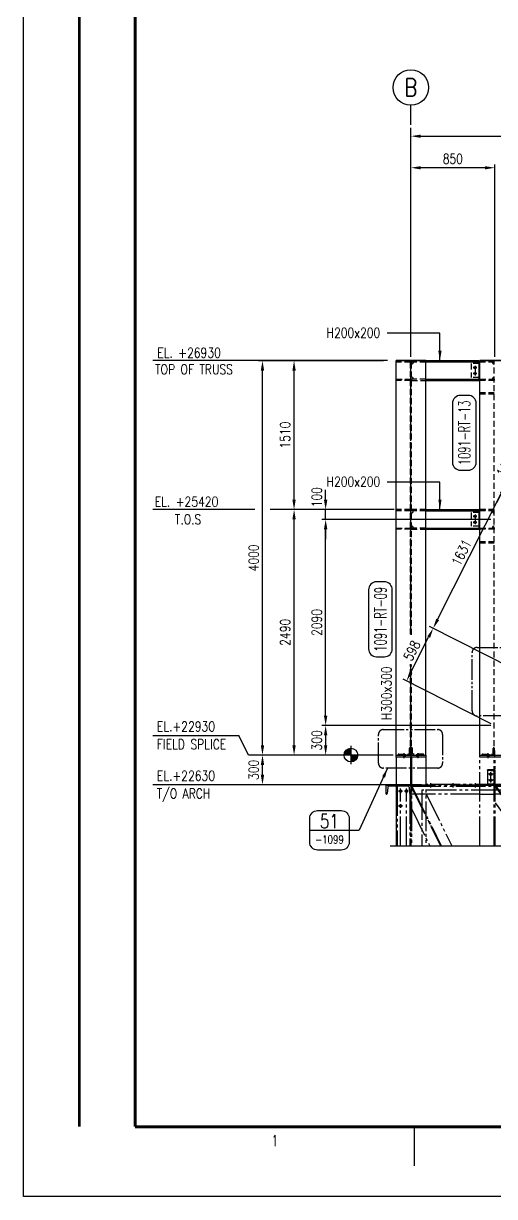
# Model space of a CAD drawing. Header units: millimetres. Extents: x 0 to 232280, y -26939 to 23794.
# Drawn here: x 126390 to 131163, y 0 to 11897 of the extents above; entities that cross this region are included whole.
import ezdxf
from ezdxf.enums import TextEntityAlignment as Align

# ---------------------------------------------------------------- set-up
doc = ezdxf.new("R2010")
doc.units = ezdxf.units.MM
doc.header["$LTSCALE"] = 30
for name, pattern in [('JNK-CENTER', [34, 30, -1.5, 1, -1.5]), ('JNK-HIDDEN', [3, 2, -1]), ('JNK-PHANTOM', [15, 10, -1, 1, -1, 1, -1]), ('PH2', [15, 10, -1, 1, -1, 1, -1])]:
    doc.linetypes.add(name, pattern=pattern)
for name, color, linetype in [('CEN-R', 1, 'JNK-CENTER'), ('CON-C', 4, 'Continuous'), ('CON-G', 3, 'Continuous'), ('CON-W', 7, 'Continuous'), ('CON-Y', 2, 'Continuous'), ('det', 2, 'PH2'), ('Dim-W', 7, 'Continuous'), ('HID-Y', 2, 'JNK-HIDDEN'), ('PHA-M', 6, 'JNK-PHANTOM'), ('STL-OBJT', 7, 'Continuous'), ('TXT-Y', 2, 'Continuous')]:
    doc.layers.add(name, color=color, linetype=linetype)
doc.styles.add('ROMANS', font='ROMANS.shx', dxfattribs={"width": 0.8})
doc.styles.add('SIMPLEX', font='simplex.shx', dxfattribs={"width": 0.8})
doc.dimstyles.new('DIM35', dxfattribs={"dimscale": 35, "dimtxt": 2.5, "dimasz": 2.5, "dimexe": 0.8, "dimexo": 1, "dimgap": 1, "dimtad": 1, "dimdec": 1, "dimdsep": 46, "dimtxsty": 'SIMPLEX', "dimcen": 0, "dimclrd": 7, "dimclre": 7, "dimclrt": 2, "dimadec": 1, "dimazin": 2, "dimtfac": 1, "dimtdec": 1, "dimtix": 1, "dimtmove": 2, "dimatfit": 2, "dimfxl": 1, "dimtfill": 1, "dimarcsym": 1})
doc.dimstyles.new('DIM40', dxfattribs={"dimscale": 40, "dimtxt": 2.5, "dimasz": 2.5, "dimexe": 1, "dimexo": 1, "dimgap": 1, "dimtad": 1, "dimdec": 0, "dimdsep": 46, "dimtxsty": 'SIMPLEX', "dimcen": 0, "dimclrd": 7, "dimclre": 7, "dimclrt": 2, "dimadec": 1, "dimazin": 2, "dimtfac": 1, "dimtdec": 0, "dimtix": 1, "dimtmove": 2, "dimatfit": 2, "dimfxl": 1, "dimtolj": 1, "dimtzin": 0, "dimarcsym": 1})

# ---------------------------------------------------------------- blocks, each defined once
blk = doc.blocks.new('TITLE')
at = {"color": 7}
for p, q in [((0, 0), (0, 594.85)), ((99.02, 17.68), (99.02, 7.78)), ((841, 0), (0, 0))]:
    blk.add_line(p, q, dxfattribs=at)
at = {"color": 7, "const_width": 0.707}
for points in [[(14.15, 577.17), (14.15, 17.68)], [(28.29, 17.68), (28.29, 577.52)], [(28.29, 17.68), (823.67, 17.68)]]:
    blk.add_lwpolyline(points, dxfattribs=at)
at = {"color": 7, "style": 'ROMANS', "width": 0.7}
blk.add_text('1', height=2.83, dxfattribs=at).set_placement((63.66, 14.15), align=Align.MIDDLE)
blk = doc.blocks.new('*D1812')
at = {"layer": 'DEFPOINTS', "color": 0, "transparency": 16777216}
for p in [(130316, 10434), (130316, 8477), (131166, 8477)]:
    blk.add_point(p, dxfattribs=at)
at = {"layer": 'Dim-W', "color": 7, "linetype": 'ByBlock', "lineweight": -2, "transparency": 16777216}
for p, q in [((130316, 8517), (130316, 10466)), ((131066, 10434), (130416, 10434)), ((131166, 8517), (131166, 10466))]:
    blk.add_line(p, q, dxfattribs=at)
at = {"layer": 'Dim-W', "color": 7, "transparency": 16777216}
for points in [[(130416, 10450), (130416, 10417), (130316, 10434)], [(131066, 10450), (131066, 10417), (131166, 10434)]]:
    blk.add_solid(points, dxfattribs=at)
at = {"layer": 'Dim-W', "color": 2, "transparency": 16777216, "insert": (130741, 10524), "char_height": 100, "attachment_point": 5, "style": 'SIMPLEX', "bg_fill": 3, "box_fill_scale": 1.1, "bg_fill_color": 256, "bg_fill_true_color": 13158600, "bg_fill_transparency": 0}
blk.add_mtext('850', dxfattribs=at)
blk = doc.blocks.new('*D1817')
at = {"layer": 'DEFPOINTS', "color": 0, "ltscale": 0.5, "transparency": 16777216}
for p in [(138518, 10754), (130316, 10466), (138518, 10466)]:
    blk.add_point(p, dxfattribs=at)
at = {"layer": 'Dim-W', "color": 7, "linetype": 'ByBlock', "lineweight": -2, "ltscale": 0.5, "transparency": 16777216}
for p, q in [((130316, 10506), (130316, 10786)), ((130416, 10754), (138418, 10754)), ((138518, 10506), (138518, 10786))]:
    blk.add_line(p, q, dxfattribs=at)
at = {"layer": 'Dim-W', "color": 7, "ltscale": 0.5, "transparency": 16777216}
for points in [[(130416, 10770), (130416, 10737), (130316, 10754)], [(138418, 10770), (138418, 10737), (138518, 10754)]]:
    blk.add_solid(points, dxfattribs=at)
at = {"layer": 'Dim-W', "color": 2, "ltscale": 0.5, "transparency": 16777216, "insert": (134417, 10844), "char_height": 100, "attachment_point": 5, "style": 'SIMPLEX', "bg_fill": 3, "box_fill_scale": 1.1, "bg_fill_color": 256, "bg_fill_true_color": 13158600, "bg_fill_transparency": 0}
blk.add_mtext('8202', dxfattribs=at)
blk = doc.blocks.new('col-line')
at = {"layer": 'CON-Y'}
blk.add_line((0, 3), (0, 8), dxfattribs=at)
blk.add_circle((0, 12.5), 4.5, dxfattribs=at)
at = {"layer": 'CON-C', "style": 'SIMPLEX', "width": 0.8}
blk.add_attdef('1', text='', height=4.5, dxfattribs=at).set_placement((0, 12.5), align=Align.MIDDLE_CENTER)
blk = doc.blocks.new('*D1820')
at = {"layer": 'DEFPOINTS', "color": 0, "transparency": 16777216}
for p in [(128812, 4477), (130175, 4477), (130464, 4177)]:
    blk.add_point(p, dxfattribs=at)
at = {"layer": 'STL-OBJT', "color": 7, "linetype": 'ByBlock', "lineweight": -2, "transparency": 16777216}
for p, q in [((130135, 4477), (128772, 4477)), ((128812, 4277), (128812, 4377)), ((130424, 4177), (128772, 4177))]:
    blk.add_line(p, q, dxfattribs=at)
at = {"layer": 'STL-OBJT', "color": 7, "transparency": 16777216}
for points in [[(128795, 4377), (128829, 4377), (128812, 4477)], [(128795, 4277), (128829, 4277), (128812, 4177)]]:
    blk.add_solid(points, dxfattribs=at)
at = {"layer": 'STL-OBJT', "color": 2, "transparency": 16777216, "insert": (128722, 4327), "char_height": 100, "attachment_point": 5, "rotation": 90, "style": 'SIMPLEX'}
blk.add_mtext('\\A1;300', dxfattribs=at)
blk = doc.blocks.new('*D1821')
at = {"layer": 'DEFPOINTS', "color": 0, "ltscale": 0.5, "transparency": 16777216}
for p in [(128812, 8477), (130080, 8477), (130135, 4477)]:
    blk.add_point(p, dxfattribs=at)
at = {"layer": 'Dim-W', "color": 7, "linetype": 'ByBlock', "lineweight": -2, "ltscale": 0.5, "transparency": 16777216}
for p, q in [((130040, 8477), (128772, 8477)), ((128812, 4577), (128812, 8377)), ((130095, 4477), (128772, 4477))]:
    blk.add_line(p, q, dxfattribs=at)
at = {"layer": 'Dim-W', "color": 7, "ltscale": 0.5, "transparency": 16777216}
for points in [[(128795, 8377), (128829, 8377), (128812, 8477)], [(128795, 4577), (128829, 4577), (128812, 4477)]]:
    blk.add_solid(points, dxfattribs=at)
at = {"layer": 'Dim-W', "color": 2, "ltscale": 0.5, "transparency": 16777216, "insert": (128722, 6477), "char_height": 100, "attachment_point": 5, "rotation": 90, "style": 'SIMPLEX'}
blk.add_mtext('\\A1;4000', dxfattribs=at)
blk = doc.blocks.new('*D1822')
at = {"layer": 'DEFPOINTS', "color": 0, "ltscale": 0.5, "transparency": 16777216}
for p in [(129132, 6967), (130148, 6967), (130095, 4477)]:
    blk.add_point(p, dxfattribs=at)
at = {"layer": 'Dim-W', "color": 7, "linetype": 'ByBlock', "lineweight": -2, "ltscale": 0.5, "transparency": 16777216}
for p, q in [((130108, 6967), (129092, 6967)), ((129132, 4577), (129132, 6867)), ((130055, 4477), (129092, 4477))]:
    blk.add_line(p, q, dxfattribs=at)
at = {"layer": 'Dim-W', "color": 7, "ltscale": 0.5, "transparency": 16777216}
for points in [[(129115, 6867), (129149, 6867), (129132, 6967)], [(129115, 4577), (129149, 4577), (129132, 4477)]]:
    blk.add_solid(points, dxfattribs=at)
at = {"layer": 'Dim-W', "color": 2, "ltscale": 0.5, "transparency": 16777216, "insert": (129042, 5722), "char_height": 100, "attachment_point": 5, "rotation": 90, "style": 'SIMPLEX'}
blk.add_mtext('\\A1;2490', dxfattribs=at)
blk = doc.blocks.new('*D1823')
at = {"layer": 'DEFPOINTS', "color": 0, "ltscale": 0.5, "transparency": 16777216}
for p in [(129132, 8477), (130080, 8477), (130148, 6967)]:
    blk.add_point(p, dxfattribs=at)
at = {"layer": 'Dim-W', "color": 7, "linetype": 'ByBlock', "lineweight": -2, "ltscale": 0.5, "transparency": 16777216}
for p, q in [((130040, 8477), (129092, 8477)), ((129132, 7067), (129132, 8377)), ((130108, 6967), (129092, 6967))]:
    blk.add_line(p, q, dxfattribs=at)
at = {"layer": 'Dim-W', "color": 7, "ltscale": 0.5, "transparency": 16777216}
for points in [[(129115, 8377), (129149, 8377), (129132, 8477)], [(129115, 7067), (129149, 7067), (129132, 6967)]]:
    blk.add_solid(points, dxfattribs=at)
at = {"layer": 'Dim-W', "color": 2, "ltscale": 0.5, "transparency": 16777216, "insert": (129042, 7722), "char_height": 100, "attachment_point": 5, "rotation": 90, "style": 'SIMPLEX'}
blk.add_mtext('\\A1;1510', dxfattribs=at)
blk = doc.blocks.new('*D1824')
at = {"layer": 'DEFPOINTS', "color": 0, "ltscale": 0.5, "transparency": 16777216}
for p in [(129452, 6967), (130148, 6967), (131166, 6867)]:
    blk.add_point(p, dxfattribs=at)
at = {"layer": 'Dim-W', "color": 7, "linetype": 'ByBlock', "lineweight": -2, "ltscale": 0.5, "transparency": 16777216}
for p, q in [((129452, 7067), (129452, 7167)), ((130108, 6967), (129412, 6967)), ((129452, 6867), (129452, 6967)), ((131126, 6867), (129412, 6867)), ((129452, 6767), (129452, 6667))]:
    blk.add_line(p, q, dxfattribs=at)
at = {"layer": 'Dim-W', "color": 7, "ltscale": 0.5, "transparency": 16777216}
for points in [[(129435, 7067), (129469, 7067), (129452, 6967)], [(129435, 6767), (129469, 6767), (129452, 6867)]]:
    blk.add_solid(points, dxfattribs=at)
at = {"layer": 'Dim-W', "color": 2, "ltscale": 0.5, "transparency": 16777216, "insert": (129362, 7093), "char_height": 100, "attachment_point": 5, "rotation": 90, "style": 'SIMPLEX'}
blk.add_mtext('\\A1;100', dxfattribs=at)
blk = doc.blocks.new('FS-MARK')
h = blk.add_hatch(color=256)
edge = h.paths.add_edge_path()
edge.add_arc((0, 0), 1.75, 90, 180)
edge.add_line((-1.75, 0), (0, 0))
edge.add_line((0, 0), (0, 1.75))
h = blk.add_hatch(color=256)
edge = h.paths.add_edge_path()
edge.add_line((0, 0), (0, -1.75))
edge.add_arc((0, 0), 1.75, 270, 360)
edge.add_line((1.75, 0), (0, 0))
for p, q in [((2.33, 0), (-2.33, 0)), ((0, 2.33), (0, -2.33))]:
    blk.add_line(p, q)
blk.add_circle((0, 0), 1.75)
at = {"layer": 'CON-Y', "style": 'SIMPLEX', "width": 0.8}
blk.add_attdef('F.S.', (3.19, 1), '', height=2.5, dxfattribs=at)
blk = doc.blocks.new('A$C056E11C4')
at = {"layer": 'Dim-W', "ltscale": 0.5}
blk.add_lwpolyline([(-210, -922), (1568, -922), (1594, -886), (1575, -956), (1605, -922), (5493, -922), (5518, -886), (5500, -956), (5530, -922), (8392, -922)], dxfattribs=at)
at = {"layer": 'PHA-M'}
for p, q in [((-150, -20), (-150, 0)), ((-150, 0), (150, 0)), ((0, 50), (0, -922)), ((150, 0), (150, -20)), ((700, -20), (700, 0)), ((700, 0), (1000, 0)), ((850, -922), (850, 47)), ((1000, 0), (1000, -20)), ((2951, -20), (2951, 0)), ((2951, 0), (3251, 0)), ((3101, -922), (3101, 47)), ((3251, 0), (3251, -20)), ((5251, 0), (4951, 0)), ((4951, 0), (4951, -20)), ((5101, -922), (5101, 47)), ((5251, -20), (5251, 0)), ((7502, 0), (7202, 0)), ((7202, 0), (7202, -20)), ((7352, -922), (7352, 47)), ((7502, -20), (7502, 0)), ((8352, 0), (8052, 0)), ((8052, 0), (8052, -20)), ((8202, 50), (8202, -922)), ((8352, -20), (8352, 0)), ((-150, -20), (-150, -922)), ((150, -20), (-150, -20)), ((-5, -20), (-5, -922)), ((5, -20), (5, -922)), ((150, -20), (150, -922)), ((1000, -20), (700, -20)), ((700, -922), (700, -20)), ((845, -922), (845, -20)), ((855, -922), (855, -20)), ((1000, -20), (1000, -922)), ((1740, -266), (1740, -96)), ((1740, -96), (1780, -96)), ((1760, -76), (1760, -266)), ((1760, -326), (1760, -78)), ((1780, -266), (1780, -96)), ((3251, -20), (2951, -20)), ((2951, -922), (2951, -20)), ((3096, -922), (3096, -20)), ((3106, -922), (3106, -20)), ((3251, -20), (3251, -922)), ((4951, -20), (5251, -20)), ((4951, -20), (4951, -922)), ((5096, -922), (5096, -20)), ((5106, -922), (5106, -20)), ((5251, -922), (5251, -20)), ((6422, -266), (6422, -96)), ((6462, -96), (6422, -96)), ((6442, -76), (6442, -266)), ((6442, -326), (6442, -78)), ((6462, -266), (6462, -96)), ((7202, -20), (7502, -20)), ((7202, -20), (7202, -922)), ((7347, -922), (7347, -20)), ((7357, -922), (7357, -20)), ((7502, -922), (7502, -20)), ((8052, -20), (8052, -922)), ((8052, -20), (8352, -20)), ((8197, -20), (8197, -922)), ((8207, -20), (8207, -922)), ((8352, -20), (8352, -922)), ((834, -195), (787, -195)), ((810, -279), (810, -172)), ((1712, -166), (1807, -166)), ((1740, -142), (1780, -142)), ((1740, -190), (1780, -190)), ((2101, -235), (2101, -922)), ((3085, -195), (3038, -195)), ((3061, -279), (3061, -172)), ((4101, -235), (4101, -922)), ((5118, -195), (5165, -195)), ((5141, -279), (5141, -172)), ((6101, -235), (6101, -922)), ((6490, -166), (6395, -166)), ((6462, -142), (6422, -142)), ((6462, -190), (6422, -190)), ((7369, -195), (7416, -195)), ((7392, -279), (7392, -172)), ((-250, -306), (0, -306)), ((-250, -396), (-250, -306)), ((-235, -328), (-240, -390)), ((-29, -315), (-221, -315)), ((-150, -315), (-150, -922)), ((-140, -315), (-140, -922)), ((-105, -922), (-105, -339)), ((-105, -347), (-105, -385)), ((-45, -922), (-45, -339)), ((-45, -347), (-45, -385)), ((-10, -390), (-15, -328)), ((0, -306), (304, -922)), ((0, -306), (0, -396)), ((150, -306), (5, -306)), ((5, -315), (845, -315)), ((5, -325), (12, -322)), ((5, -325), (299, -922)), ((12, -322), (308, -922)), ((110, -356), (110, -922)), ((4061, -356), (110, -356)), ((4101, -300), (150, -300)), ((700, -306), (150, -306)), ((188, -300), (188, -315)), ((200, -285), (200, -330)), ((211, -300), (211, -315)), ((413, -300), (413, -315)), ((425, -285), (425, -330)), ((436, -300), (436, -315)), ((638, -300), (638, -315)), ((650, -285), (650, -330)), ((661, -300), (661, -315)), ((700, -306), (845, -306)), ((834, -255), (787, -255)), ((850, -306), (1297, -922)), ((1000, -306), (855, -306)), ((855, -315), (3096, -315)), ((855, -320), (861, -315)), ((855, -320), (1292, -922)), ((861, -315), (1302, -922)), ((1000, -306), (2951, -306)), ((1038, -300), (1038, -315)), ((1050, -285), (1050, -330)), ((1061, -300), (1061, -315)), ((1318, -300), (1318, -315)), ((1330, -285), (1330, -330)), ((1341, -300), (1341, -315)), ((1570, -266), (1950, -266)), ((1570, -266), (1570, -306)), ((1570, -306), (1950, -306)), ((1598, -266), (1598, -306)), ((1598, -300), (1598, -315)), ((1610, -256), (1610, -325)), ((1610, -285), (1610, -330)), ((1621, -266), (1621, -306)), ((1621, -300), (1621, -315)), ((1750, -315), (1750, -396)), ((1760, -306), (1760, -630)), ((1770, -315), (1770, -396)), ((1898, -266), (1898, -306)), ((1898, -300), (1898, -315)), ((1910, -256), (1910, -325)), ((1910, -285), (1910, -330)), ((1921, -266), (1921, -306)), ((1921, -300), (1921, -315)), ((1950, -266), (1950, -306)), ((2001, -315), (2001, -396)), ((2097, -315), (2097, -922)), ((2101, -306), (2459, -922)), ((2105, -315), (2105, -922)), ((2105, -321), (2112, -317)), ((2105, -321), (2454, -922)), ((2112, -317), (2463, -922)), ((2178, -300), (2178, -315)), ((2190, -285), (2190, -330)), ((2201, -300), (2201, -315)), ((2201, -315), (2201, -396)), ((2418, -300), (2418, -315)), ((2430, -285), (2430, -330)), ((2441, -300), (2441, -315)), ((2658, -300), (2658, -315)), ((2670, -285), (2670, -330)), ((2681, -300), (2681, -315)), ((2889, -300), (2889, -315)), ((2901, -285), (2901, -330)), ((2912, -300), (2912, -315)), ((2951, -306), (3096, -306)), ((3085, -255), (3038, -255)), ((3096, -306), (3101, -306)), ((3101, -306), (3459, -922)), ((3251, -306), (3106, -306)), ((3951, -315), (3106, -315)), ((3106, -323), (3113, -319)), ((3106, -323), (3454, -922)), ((3113, -319), (3463, -922)), ((3951, -306), (3251, -306)), ((3289, -300), (3289, -315)), ((3301, -285), (3301, -330)), ((3312, -300), (3312, -315)), ((3589, -300), (3589, -315)), ((3601, -285), (3601, -330)), ((3612, -300), (3612, -315)), ((3889, -300), (3889, -315)), ((3901, -285), (3901, -330)), ((3912, -300), (3912, -315)), ((3951, -320), (3951, -300)), ((3951, -300), (4251, -300)), ((3951, -320), (3951, -922)), ((4251, -320), (3951, -320)), ((4096, -320), (4096, -922)), ((4101, -300), (8052, -300)), ((4106, -320), (4106, -922)), ((4141, -356), (8092, -356)), ((4251, -300), (4251, -320)), ((4251, -306), (4951, -306)), ((4251, -315), (5096, -315)), ((4251, -320), (4251, -922)), ((4290, -300), (4290, -315)), ((4301, -285), (4301, -330)), ((4313, -300), (4313, -315)), ((4590, -300), (4590, -315)), ((4601, -285), (4601, -330)), ((4613, -300), (4613, -315)), ((5089, -319), (4739, -922)), ((5101, -306), (4743, -922)), ((5096, -323), (4748, -922)), ((4890, -300), (4890, -315)), ((4901, -285), (4901, -330)), ((4913, -300), (4913, -315)), ((4951, -306), (5096, -306)), ((5096, -323), (5089, -319)), ((5090, -315), (5097, -320)), ((5106, -306), (5101, -306)), ((5251, -306), (5106, -306)), ((5106, -315), (7347, -315)), ((5118, -255), (5165, -255)), ((7202, -306), (5251, -306)), ((5290, -300), (5290, -315)), ((5301, -285), (5301, -330)), ((5313, -300), (5313, -315)), ((5521, -300), (5521, -315)), ((5532, -285), (5532, -330)), ((5544, -300), (5544, -315)), ((6090, -317), (5739, -922)), ((6101, -306), (5743, -922)), ((6097, -321), (5748, -922)), ((5761, -300), (5761, -315)), ((5772, -285), (5772, -330)), ((5784, -300), (5784, -315)), ((6001, -300), (6001, -315)), ((6001, -315), (6001, -396)), ((6012, -285), (6012, -330)), ((6024, -300), (6024, -315)), ((6097, -321), (6090, -317)), ((6097, -315), (6097, -922)), ((6105, -315), (6105, -922)), ((6201, -315), (6201, -396)), ((6632, -266), (6252, -266)), ((6252, -266), (6252, -306)), ((6632, -306), (6252, -306)), ((6281, -266), (6281, -306)), ((6281, -300), (6281, -315)), ((6292, -256), (6292, -325)), ((6292, -285), (6292, -330)), ((6304, -266), (6304, -306)), ((6304, -300), (6304, -315)), ((6432, -315), (6432, -396)), ((6442, -306), (6442, -630)), ((6452, -315), (6452, -396)), ((6581, -266), (6581, -306)), ((6581, -300), (6581, -315)), ((6592, -256), (6592, -325)), ((6592, -285), (6592, -330)), ((6604, -266), (6604, -306)), ((6604, -300), (6604, -315)), ((6632, -266), (6632, -306)), ((6861, -300), (6861, -315)), ((6872, -285), (6872, -330)), ((6884, -300), (6884, -315)), ((7341, -315), (6900, -922)), ((7352, -306), (6905, -922)), ((7347, -320), (6910, -922)), ((7141, -300), (7141, -315)), ((7152, -285), (7152, -330)), ((7164, -300), (7164, -315)), ((7202, -306), (7347, -306)), ((7347, -320), (7341, -315)), ((7502, -306), (7357, -306)), ((8197, -315), (7357, -315)), ((7369, -255), (7416, -255)), ((8052, -306), (7502, -306)), ((7541, -300), (7541, -315)), ((7552, -285), (7552, -330)), ((7564, -300), (7564, -315)), ((7766, -300), (7766, -315)), ((7777, -285), (7777, -330)), ((7789, -300), (7789, -315)), ((8190, -322), (7894, -922)), ((8202, -306), (7898, -922)), ((8197, -325), (7903, -922)), ((7991, -300), (7991, -315)), ((8002, -285), (8002, -330)), ((8014, -300), (8014, -315)), ((8052, -306), (8197, -306)), ((8092, -356), (8092, -922)), ((8197, -325), (8190, -322)), ((8452, -306), (8202, -306)), ((8202, -306), (8202, -396)), ((8212, -390), (8217, -328)), ((8231, -315), (8423, -315)), ((8247, -922), (8247, -339)), ((8247, -347), (8247, -385)), ((8307, -922), (8307, -339)), ((8307, -347), (8307, -385)), ((8342, -315), (8342, -922)), ((8352, -315), (8352, -922)), ((8437, -328), (8442, -390)), ((8452, -396), (8452, -306)), ((-247, -396), (-250, -396)), ((-86, -366), (-124, -366)), ((-26, -366), (-64, -366)), ((-10, -396), (-10, -922)), ((0, -396), (-3, -396)), ((0, -396), (0, -922)), ((150, -396), (5, -396)), ((700, -396), (150, -396)), ((156, -396), (415, -922)), ((700, -396), (845, -396)), ((1000, -396), (855, -396)), ((2951, -396), (1000, -396)), ((1039, -396), (1421, -922)), ((1660, -396), (1660, -596)), ((1750, -396), (1750, -596)), ((1770, -396), (1770, -596)), ((1860, -396), (1860, -596)), ((2001, -396), (2001, -922)), ((2201, -396), (2201, -922)), ((2269, -396), (2574, -922)), ((3951, -396), (3251, -396)), ((3269, -396), (3574, -922)), ((4251, -396), (4951, -396)), ((4933, -396), (4628, -922)), ((4951, -396), (5096, -396)), ((5251, -396), (5106, -396)), ((7202, -396), (5251, -396)), ((5933, -396), (5628, -922)), ((6001, -396), (6001, -922)), ((6201, -396), (6201, -922)), ((6342, -396), (6342, -596)), ((6432, -396), (6432, -596)), ((6452, -396), (6452, -596)), ((6542, -396), (6542, -596)), ((7163, -396), (6781, -922)), ((7202, -396), (7347, -396)), ((7502, -396), (7357, -396)), ((7502, -396), (8052, -396)), ((8046, -396), (7787, -922)), ((8052, -396), (8197, -396)), ((8202, -396), (8202, -922)), ((8202, -396), (8205, -396)), ((8212, -396), (8212, -922)), ((8228, -366), (8266, -366)), ((8288, -366), (8326, -366)), ((8449, -396), (8452, -396)), ((-86, -516), (-124, -516)), ((-105, -497), (-105, -535)), ((5, -543), (192, -922)), ((855, -483), (1174, -922)), ((2105, -512), (2343, -922)), ((3106, -514), (3251, -764)), ((5096, -514), (4859, -922)), ((6097, -512), (5859, -922)), ((7347, -483), (7028, -922)), ((8197, -543), (8010, -922)), ((8288, -516), (8326, -516)), ((8307, -497), (8307, -535)), ((1660, -596), (1860, -596)), ((6542, -596), (6342, -596))]:
    blk.add_line(p, q, dxfattribs=at)
for points in [[(850, -150), (850, -300), (775, -300), (775, -298, -0.388879), (780, -293), (834, -288, 0.388879), (844, -278), (844, -172, 0.388879), (834, -162), (780, -157, -0.388879), (775, -152), (775, -150)], [(3101, -150), (3101, -300), (3026, -300), (3026, -298, -0.388879), (3031, -293), (3085, -288, 0.388879), (3095, -278), (3095, -172, 0.388879), (3085, -162), (3031, -157, -0.388879), (3026, -152), (3026, -150)], [(5101, -150), (5101, -300), (5176, -300), (5176, -298, 0.388879), (5171, -293), (5117, -288, -0.388879), (5108, -278), (5108, -172, -0.388879), (5117, -162), (5171, -157, 0.388879), (5176, -152), (5176, -150)], [(7352, -150), (7352, -300), (7427, -300), (7427, -298, 0.388879), (7422, -293), (7368, -288, -0.388879), (7359, -278), (7359, -172, -0.388879), (7368, -162), (7422, -157, 0.388879), (7427, -152), (7427, -150)]]:
    blk.add_lwpolyline(points, format="xyb", close=True, dxfattribs=at)
for points in [[(775, -300), (850, -300), (850, -150), (775, -150)], [(3026, -300), (3101, -300), (3101, -150), (3026, -150)], [(5176, -300), (5101, -300), (5101, -150), (5176, -150)], [(7427, -300), (7352, -300), (7352, -150), (7427, -150)]]:
    blk.add_lwpolyline(points, close=True, dxfattribs=at)
for centre in [(810, -195), (3061, -195), (5141, -195), (7392, -195), (-105, -366), (-45, -366), (810, -255), (3061, -255), (5141, -255), (7392, -255), (8247, -366), (8307, -366), (-105, -516), (8307, -516)]:
    blk.add_circle(centre, 11.5, dxfattribs=at)
for centre, radius, start, end in [((-221, -329), 14, 90, 175), ((-29, -329), 14, 5, 90), ((8231, -329), 14, 90, 175), ((8423, -329), 14, 5, 90), ((-247, -389), 7, 270, 355), ((-3, -389), 7, 185, 270), ((8205, -389), 7, 270, 355), ((8449, -389), 7, 185, 270)]:
    blk.add_arc(centre, radius, start, end, dxfattribs=at)
blk = doc.blocks.new('*D1786')
at = {"layer": 'DEFPOINTS', "color": 0, "ltscale": 0.5, "transparency": 16777216}
for p in [(131166, 4777), (129452, 4477), (130166, 4477)]:
    blk.add_point(p, dxfattribs=at)
at = {"layer": 'Dim-W', "color": 7, "linetype": 'ByBlock', "lineweight": -2, "ltscale": 0.5, "transparency": 16777216}
for p, q in [((131126, 4777), (129412, 4777)), ((129452, 4677), (129452, 4577)), ((130126, 4477), (129412, 4477))]:
    blk.add_line(p, q, dxfattribs=at)
at = {"layer": 'Dim-W', "color": 7, "ltscale": 0.5, "transparency": 16777216}
for points in [[(129435, 4677), (129469, 4677), (129452, 4777)], [(129435, 4577), (129469, 4577), (129452, 4477)]]:
    blk.add_solid(points, dxfattribs=at)
at = {"layer": 'Dim-W', "color": 2, "ltscale": 0.5, "transparency": 16777216, "insert": (129362, 4627), "char_height": 100, "attachment_point": 5, "rotation": 90, "style": 'SIMPLEX'}
blk.add_mtext('\\A1;300', dxfattribs=at)
blk = doc.blocks.new('*D1789')
at = {"layer": 'DEFPOINTS', "color": 0, "ltscale": 0.5, "transparency": 16777216}
for p in [(129452, 6867), (131127, 6867), (131126, 4777)]:
    blk.add_point(p, dxfattribs=at)
at = {"layer": 'Dim-W', "color": 7, "linetype": 'ByBlock', "lineweight": -2, "ltscale": 0.5, "transparency": 16777216}
for p, q in [((131087, 6867), (129412, 6867)), ((129452, 4877), (129452, 6767)), ((131086, 4777), (129412, 4777))]:
    blk.add_line(p, q, dxfattribs=at)
at = {"layer": 'Dim-W', "color": 7, "ltscale": 0.5, "transparency": 16777216}
for points in [[(129435, 6767), (129469, 6767), (129452, 6867)], [(129435, 4877), (129469, 4877), (129452, 4777)]]:
    blk.add_solid(points, dxfattribs=at)
at = {"layer": 'Dim-W', "color": 2, "ltscale": 0.5, "transparency": 16777216, "insert": (129362, 5822), "char_height": 100, "attachment_point": 5, "rotation": 90, "style": 'SIMPLEX'}
blk.add_mtext('\\A1;2090', dxfattribs=at)
blk = doc.blocks.new('*D1798')
at = {"layer": 'DEFPOINTS', "color": 0, "ltscale": 0.5, "transparency": 16777216}
for p in [(131277, 7219), (132221, 6867), (132171, 6767)]:
    blk.add_point(p, dxfattribs=at)
at = {"layer": 'Dim-W', "color": 7, "linetype": 'ByBlock', "lineweight": -2, "ltscale": 0.5, "transparency": 16777216}
for p, q in [((131373, 7408), (131418, 7497)), ((131327, 7319), (131277, 7219)), ((132186, 6885), (131292, 7337)), ((132135, 6785), (131241, 7237)), ((131232, 7129), (131187, 7040))]:
    blk.add_line(p, q, dxfattribs=at)
at = {"layer": 'Dim-W', "color": 7, "ltscale": 0.5, "transparency": 16777216}
for points in [[(131358, 7415), (131387, 7400), (131327, 7319)], [(131217, 7137), (131247, 7122), (131277, 7219)]]:
    blk.add_solid(points, dxfattribs=at)
at = {"layer": 'Dim-W', "color": 2, "ltscale": 0.5, "transparency": 16777216, "insert": (131269, 7402), "char_height": 100, "attachment_point": 5, "rotation": 63.2054, "style": 'SIMPLEX'}
blk.add_mtext('\\A1;112', dxfattribs=at)
blk = doc.blocks.new('*D1799')
at = {"layer": 'DEFPOINTS', "color": 0, "ltscale": 0.5, "transparency": 16777216}
for p in [(131277, 7219), (132171, 6767), (131390, 5334)]:
    blk.add_point(p, dxfattribs=at)
at = {"layer": 'Dim-W', "color": 7, "linetype": 'ByBlock', "lineweight": -2, "ltscale": 0.5, "transparency": 16777216}
for p, q in [((132135, 6785), (131241, 7237)), ((130587, 5852), (131232, 7129)), ((131354, 5352), (130506, 5781))]:
    blk.add_line(p, q, dxfattribs=at)
at = {"layer": 'Dim-W', "color": 7, "ltscale": 0.5, "transparency": 16777216}
for points in [[(131217, 7137), (131247, 7122), (131277, 7219)], [(130572, 5859), (130602, 5844), (130542, 5763)]]:
    blk.add_solid(points, dxfattribs=at)
at = {"layer": 'Dim-W', "color": 2, "ltscale": 0.5, "transparency": 16777216, "insert": (130829, 6531), "char_height": 100, "attachment_point": 5, "rotation": 63.2054, "style": 'SIMPLEX'}
blk.add_mtext('\\A1;1631', dxfattribs=at)
blk = doc.blocks.new('*D1800')
at = {"layer": 'DEFPOINTS', "color": 0, "ltscale": 0.5, "transparency": 16777216}
for p in [(130542, 5763), (131390, 5334), (131166, 4777)]:
    blk.add_point(p, dxfattribs=at)
at = {"layer": 'Dim-W', "color": 7, "linetype": 'ByBlock', "lineweight": -2, "ltscale": 0.5, "transparency": 16777216}
for p, q in [((131354, 5352), (130506, 5781)), ((130317, 5318), (130496, 5673)), ((131130, 4795), (130236, 5247))]:
    blk.add_line(p, q, dxfattribs=at)
at = {"layer": 'Dim-W', "color": 7, "ltscale": 0.5, "transparency": 16777216}
for points in [[(130482, 5681), (130511, 5666), (130542, 5763)], [(130302, 5325), (130332, 5310), (130272, 5229)]]:
    blk.add_solid(points, dxfattribs=at)
at = {"layer": 'Dim-W', "color": 2, "ltscale": 0.5, "transparency": 16777216, "insert": (130326, 5536), "char_height": 100, "attachment_point": 5, "rotation": 63.2054, "style": 'SIMPLEX'}
blk.add_mtext('\\A1;598', dxfattribs=at)
blk = doc.blocks.new('det-tag')
at = {"layer": 'CON-Y'}
blk.add_line((5, 0), (-5, 0), dxfattribs=at)
blk.add_lwpolyline([(-3, -5), (3, -5, 0.414214), (5, -3), (5, 3, 0.414214), (3, 5), (-3, 5, 0.414214), (-5, 3), (-5, -3, 0.414214)], format="xyb", close=True, dxfattribs=at)
at = {"layer": 'CON-G', "style": 'SIMPLEX', "width": 0.8}
blk.add_attdef('TAG', text='', height=3.5, dxfattribs=at).set_placement((0.02, 0.58), align=Align.CENTER)
at = {"layer": 'CON-Y', "style": 'SIMPLEX', "width": 0.8}
blk.add_attdef('-8888', text='', height=2, dxfattribs=at).set_placement((0, -3.34), align=Align.CENTER)
blk = doc.blocks.new('DUCT-TAG')
at = {"layer": 'CON-G'}
blk.add_lwpolyline([(-9.49, -1), (-9.49, 1, -0.414214), (-7.49, 3), (7.49, 3, -0.414214), (9.49, 1), (9.49, -1, -0.414214), (7.49, -3), (-7.49, -3, -0.414214)], format="xyb", close=True, dxfattribs=at)
at = {"layer": 'CON-G', "style": 'SIMPLEX', "width": 1.246304}
blk.add_attdef('NAME', text='', height=3, dxfattribs=at).set_placement((-8.19, -1.5), (8.19, -1.5), align=Align.FIT)
at = {"layer": 'CON-Y', "style": 'SIMPLEX'}
blk.add_attdef('ELEVATION', text='', height=2, dxfattribs=at).set_placement((0, -6.02), align=Align.CENTER)

msp = doc.modelspace()

# ---------------------------------------------------------------- hatches: boundary and pattern name
at = {"layer": 'CON-W'}
h = msp.add_hatch(color=256, dxfattribs=at)
h.paths.add_polyline_path([(130257.39, 4487.2), (130245.89, 4487.2), (130245.89, 4477.2), (130257.39, 4477.2)])
h.paths.add_polyline_path([(130257.39, 4477.2), (130245.89, 4477.2), (130245.89, 4457.2), (130257.39, 4457.2)])
h.paths.add_polyline_path([(130245.89, 4477.2), (130234.39, 4477.2), (130234.39, 4457.2), (130245.89, 4457.2)])
h.paths.add_polyline_path([(130245.89, 4477.2), (130245.89, 4487.2), (130234.39, 4487.2), (130234.39, 4477.2)])
h = msp.add_hatch(color=256, dxfattribs=at)
h.paths.add_polyline_path([(130374.39, 4487.2), (130385.89, 4487.2), (130385.89, 4477.2), (130374.39, 4477.2)])
h.paths.add_polyline_path([(130374.39, 4477.2), (130385.89, 4477.2), (130385.89, 4457.2), (130374.39, 4457.2)])
h.paths.add_polyline_path([(130385.89, 4477.2), (130397.39, 4477.2), (130397.39, 4457.2), (130385.89, 4457.2)])
h.paths.add_polyline_path([(130385.89, 4477.2), (130385.89, 4487.2), (130397.39, 4487.2), (130397.39, 4477.2)])
h = msp.add_hatch(color=256, dxfattribs=at)
h.paths.add_polyline_path([(131107.39, 4487.2), (131095.89, 4487.2), (131095.89, 4477.2), (131107.39, 4477.2)])
h.paths.add_polyline_path([(131107.39, 4477.2), (131095.89, 4477.2), (131095.89, 4457.2), (131107.39, 4457.2)])
h.paths.add_polyline_path([(131095.89, 4477.2), (131084.39, 4477.2), (131084.39, 4457.2), (131095.89, 4457.2)])
h.paths.add_polyline_path([(131095.89, 4477.2), (131095.89, 4487.2), (131084.39, 4487.2), (131084.39, 4477.2)])
h = msp.add_hatch(color=256, dxfattribs=at)
h.paths.add_polyline_path([(131107.39, 4487.2), (131095.89, 4487.2), (131095.89, 4477.2), (131107.39, 4477.2)])
h.paths.add_polyline_path([(131107.39, 4477.2), (131095.89, 4477.2), (131095.89, 4457.2), (131107.39, 4457.2)])
h.paths.add_polyline_path([(131095.89, 4477.2), (131084.39, 4477.2), (131084.39, 4457.2), (131095.89, 4457.2)])
h.paths.add_polyline_path([(131095.89, 4477.2), (131095.89, 4487.2), (131084.39, 4487.2), (131084.39, 4477.2)])

# ---------------------------------------------------------------- linework, layer by layer
at = {"layer": 'CEN-R'}
for p, q in [((130315.89, 5699.39), (130315.89, 8477.23)), ((130985.06, 8407.23), (130946.73, 8407.23)), ((130985.06, 8347.23), (130946.73, 8347.23)), ((130965.89, 8426.4), (130965.89, 8328.06)), ((130965.89, 6916.4), (130965.89, 6818.06)), ((130985.06, 6897.23), (130946.73, 6897.23)), ((130985.06, 6837.23), (130946.73, 6837.23)), ((130315.89, 4477.2), (130315.89, 5396.92)), ((130245.89, 4497.2), (130245.89, 4447.2)), ((130385.89, 4497.2), (130385.89, 4447.2)), ((131095.89, 4497.2), (131095.89, 4447.2)), ((131095.89, 4497.2), (131095.89, 4447.2))]:
    msp.add_line(p, q, dxfattribs=at)
at = {"layer": 'CON-G'}
for p, q in [((130165.89, 8477.23), (131005.89, 8477.23)), ((130165.89, 4477.2), (130165.89, 8477.23)), ((130465.89, 8477.23), (130165.89, 8477.23)), ((130465.89, 4477.2), (130465.89, 8477.23)), ((130465.89, 8465.23), (131005.89, 8465.23)), ((131005.89, 8477.23), (131005.89, 8277.23)), ((131015.89, 8477.23), (131315.89, 8477.23)), ((131015.89, 4477.2), (131015.89, 8477.23)), ((131315.89, 8477.23), (131015.89, 8477.23)), ((130465.89, 8289.23), (131005.89, 8289.23)), ((130465.89, 8277.23), (131005.89, 8277.23)), ((130465.89, 6967.23), (131005.89, 6967.23)), ((130465.89, 6955.23), (131005.89, 6955.23)), ((131005.89, 6967.23), (131005.89, 6767.23)), ((130465.89, 6779.23), (131005.89, 6779.23)), ((130465.89, 6767.23), (131005.89, 6767.23)), ((130165.89, 4477.2), (130465.89, 4477.2)), ((131015.89, 4477.2), (131315.89, 4477.2))]:
    msp.add_line(p, q, dxfattribs=at)
for centre in [(130965.89, 8407.23), (130965.89, 8347.23), (130965.89, 6897.23), (130965.89, 6837.23)]:
    msp.add_circle(centre, 11.5, dxfattribs=at)
for centre, start, end in [((131005.89, 8457.23), 270, 0), ((131005.89, 8297.23), 0, 90), ((131005.89, 6947.23), 270, 0), ((131005.89, 6787.23), 0, 90)]:
    msp.add_arc(centre, 10, start, end, dxfattribs=at)
at = {"layer": 'CON-W'}
msp.add_line((129690.71, 3714.12), (129790.71, 3714.12), dxfattribs=at)
at = {"layer": 'det', "ltscale": 0.7}
for points in [[(130935.88, 5518.01, -0.41421356), (130985.88, 5568.01), (131574.62, 5568.01, -0.41421356), (131624.62, 5518.01), (131624.62, 4924.99, -0.41421356), (131574.62, 4874.99), (130985.88, 4874.99, -0.41421356), (130935.88, 4924.99)], [(129986.65, 4685.57, -0.41421356), (130036.65, 4735.57), (130587.92, 4735.57, -0.41421356), (130637.92, 4685.57), (130637.92, 4395.16, -0.41421356), (130587.92, 4345.16), (130036.65, 4345.16, -0.41421356), (129986.65, 4395.16)]]:
    msp.add_lwpolyline(points, format="xyb", close=True, dxfattribs=at)
at = {"layer": 'Dim-W'}
for p, q in [((130079.58, 8477.23), (127701.88, 8477.23)), ((128733.16, 6967.23), (127701.88, 6967.23)), ((130147.9, 6967.23), (128890.53, 6967.23))]:
    msp.add_line(p, q, dxfattribs=at)
at = {"layer": 'HID-Y'}
for p, q in [((130309.89, 8463.23), (130165.89, 8463.23)), ((130465.89, 8463.23), (130321.89, 8463.23)), ((131005.89, 8447.23), (130925.89, 8447.23)), ((130925.89, 8447.23), (130925.89, 8307.23)), ((131160.89, 8463.23), (131015.89, 8463.23)), ((131005.89, 8307.23), (130925.89, 8307.23)), ((131160.89, 8151.23), (131015.89, 8151.23)), ((131160.89, 8137.23), (131015.89, 8137.23)), ((130309.89, 6967.23), (130165.89, 6967.23)), ((130309.89, 6953.23), (130165.89, 6953.23)), ((130465.89, 6967.23), (130320.89, 6967.23)), ((130465.89, 6953.23), (130320.89, 6953.23)), ((131005.89, 6937.23), (130925.89, 6937.23)), ((130925.89, 6937.23), (130925.89, 6797.23)), ((131015.89, 6967.23), (131160.89, 6967.23)), ((131160.89, 6967.23), (131015.89, 6967.23)), ((131160.89, 6953.23), (131015.89, 6953.23)), ((131005.89, 6797.23), (130925.89, 6797.23)), ((131160.89, 6641.23), (131015.89, 6641.23)), ((131160.89, 6627.23), (131015.89, 6627.23)), ((130310.89, 4477.2), (130310.89, 5399.44)), ((130320.89, 4477.2), (130320.89, 5394.39)), ((130257.39, 4487.2), (130257.39, 4457.2)), ((130374.39, 4487.2), (130374.39, 4457.2)), ((131107.39, 4487.2), (131107.39, 4457.2)), ((131107.39, 4487.2), (131107.39, 4457.2))]:
    msp.add_line(p, q, dxfattribs=at)
for points in [[(130309.89, 8289.23), (130309.89, 8277.23), (130165.89, 8277.23), (130165.89, 8289.23)], [(130321.89, 8289.23), (130321.89, 8277.23), (130465.89, 8277.23), (130465.89, 8289.23)], [(131160.89, 8289.23), (131160.89, 8277.23), (131015.89, 8277.23), (131015.89, 8289.23)], [(130310.89, 6779.23), (130310.89, 6767.23), (130165.89, 6767.23), (130165.89, 6779.23)], [(130320.89, 6779.23), (130320.89, 6767.23), (130465.89, 6767.23), (130465.89, 6779.23)], [(131160.89, 6779.23), (131160.89, 6767.23), (131015.89, 6767.23), (131015.89, 6779.23)]]:
    msp.add_lwpolyline(points, close=True, dxfattribs=at)
for points in [[(130310.89, 4477.2), (130185.89, 4477.2), (130185.89, 4480.2, -0.41421356), (130192.89, 4487.2), (130290.89, 4487.2, 0.41421356), (130300.89, 4497.2), (130300.89, 4545.2, -0.41421356), (130307.89, 4552.2), (130310.89, 4552.2)], [(130320.89, 4477.2), (130445.89, 4477.2), (130445.89, 4480.2, 0.41421356), (130438.89, 4487.2), (130340.89, 4487.2, -0.41421356), (130330.89, 4497.2), (130330.89, 4545.2, 0.41421356), (130323.89, 4552.2), (130320.89, 4552.2)], [(131160.89, 4477.2), (131035.89, 4477.2), (131035.89, 4480.2, -0.41421356), (131042.89, 4487.2), (131140.89, 4487.2, 0.41421356), (131150.89, 4497.2), (131150.89, 4545.2, -0.41421356), (131157.89, 4552.2), (131160.89, 4552.2)]]:
    msp.add_lwpolyline(points, format="xyb", close=True, dxfattribs=at)
for centre, start, end in [((130321.89, 8463.23), 270, 0), ((131160.89, 8463.23), 180, 270), ((130321.89, 8289.23), 0, 90), ((131160.89, 8289.23), 90, 180), ((130320.89, 6953.23), 270, 0), ((131160.89, 6953.23), 180, 270), ((130320.89, 6779.23), 0, 90), ((131160.89, 6779.23), 90, 180)]:
    msp.add_arc(centre, 20, start, end, dxfattribs=at)
at = {"layer": 'STL-OBJT'}
for p, q in [((127701.88, 4677.23), (128571.84, 4677.23)), ((128671.84, 4477.23), (128571.84, 4677.23)), ((128771.84, 4477.23), (128671.84, 4477.23)), ((127701.88, 4177.23), (128771.84, 4177.23))]:
    msp.add_line(p, q, dxfattribs=at)

# ---------------------------------------------------------------- block references
at = {"linetype": 'ByBlock', "xscale": 39.99999999599994, "yscale": 39.99999999599994, "zscale": 39.99999999599994}
msp.add_blockref('TITLE', (126389.98, 0), dxfattribs=at)
at = {"layer": 'CON-W'}
ref = msp.add_blockref('det-tag', (129490.71, 3714.12), dxfattribs=dict(at, xscale=-40, yscale=40, zscale=40))
ref.add_attrib('TAG', '51', dxfattribs={"layer": 'CON-G', "height": 140, "style": 'SIMPLEX', "width": 0.8}).set_placement((129489.78, 3737.32), align=Align.CENTER)
ref.add_attrib('-8888', '-1099', dxfattribs={"layer": 'CON-Y', "height": 80, "style": 'SIMPLEX', "width": 0.8}).set_placement((129490.71, 3580.52), align=Align.CENTER)
at = {"layer": 'Dim-W', "ltscale": 0.5}
msp.add_blockref('A$C056E11C4', (130315.89, 4477.2), dxfattribs=at)
at = {"layer": 'STL-OBJT'}
ref = msp.add_blockref('DUCT-TAG', (130857.68, 7745.8), dxfattribs=dict(at, xscale=-40, yscale=40, zscale=40, rotation=270))
ref.add_attrib('NAME', '1091-RT-13', dxfattribs={"layer": 'CON-G', "height": 120, "rotation": 90, "style": 'SIMPLEX', "width": 0.594093}).set_placement((130917.68, 7418.2), (130917.68, 8073.4), align=Align.FIT)
ref = msp.add_blockref('DUCT-TAG', (130007.68, 5854.67), dxfattribs=dict(at, xscale=-40, yscale=40, zscale=40, rotation=270))
ref.add_attrib('NAME', '1091-RT-09', dxfattribs={"layer": 'CON-G', "height": 120, "rotation": 90, "style": 'SIMPLEX', "width": 0.585}).set_placement((130067.68, 5527.07), (130067.68, 6182.27), align=Align.FIT)
at = {"layer": 'STL-OBJT', "xscale": 40, "yscale": 40, "zscale": 40}
msp.add_blockref('FS-MARK', (129708.52, 4477.23), dxfattribs=at)

# ---------------------------------------------------------------- texts
at = {"layer": 'CON-Y', "style": 'SIMPLEX', "width": 0.8}
for s, p in [('EL. +26930', (127745.79, 8507.07)), ('EL. +25420', (127720.46, 6997.07)), ('T.O.S', (127924.41, 6817.5))]:
    msp.add_text(s, height=100, dxfattribs=at).set_placement(p)
at = {"layer": 'CON-Y', "color": 2, "style": 'SIMPLEX', "width": 0.8}
msp.add_text('TOP OF TRUSS', height=100, dxfattribs=at).set_placement((127724.42, 8338.97))
at = {"layer": 'Dim-W', "color": 2, "style": 'SIMPLEX', "width": 0.8}
msp.add_text('H300x300', height=100, rotation=90, dxfattribs=at).set_placement((130117.74, 4832.03))
at = {"layer": 'TXT-Y', "color": 2, "style": 'SIMPLEX', "width": 0.8}
for p in [(129461.19, 8710.11), (129461.19, 7200.11)]:
    msp.add_text('H200x200', height=100, dxfattribs=at).set_placement(p)
at = {"layer": 'TXT-Y', "style": 'SIMPLEX', "width": 0.8}
for s, p in [('EL.+22930', (127741.88, 4717.23)), ('FIELD SPLICE', (127741.88, 4537.23)), ('EL.+22630', (127741.88, 4217.23)), ('T/O ARCH', (127741.88, 4037.23))]:
    msp.add_text(s, height=100, dxfattribs=at).set_placement(p)

# ---------------------------------------------------------------- dimensions: what is measured, and where the dimension line sits
at = {"layer": 'Dim-W', "ltscale": 0.5}
for base, p1, p2, angle, picture, middle in [((128811.84, 8477.23), (130135.03, 4477.23), (130079.58, 8477.23), 90, '*D1821', (128721.84, 6477.23)), ((129131.84, 8477.23), (130147.9, 6967.23), (130079.58, 8477.23), 90, '*D1823', (129041.84, 7722.23)), ((131276.93, 7218.7), (131389.54, 5334.3), (132170.89, 6767.23), 63.205424, '*D1799', (130828.9, 6531.19)), ((129131.84, 6967.23), (130095.03, 4477.23), (130147.9, 6967.23), 90, '*D1822', (129041.84, 5722.23)), ((129451.84, 6867.23), (131125.89, 4777.2), (131126.89, 6867.23), 90, '*D1789', (129361.84, 5822.22)), ((130541.55, 5762.54), (131165.89, 4777.2), (131389.54, 5334.3), 63.205424, '*D1800', (130326.41, 5536.18)), ((129451.84, 4477.2), (131165.89, 4777.2), (130165.89, 4477.2), 90, '*D1786', (129361.84, 4627.2))]:
    dim = msp.add_linear_dim(base=base, p1=p1, p2=p2, angle=angle, dimstyle='DIM40', dxfattribs=at)
    dim.commit()
    dim.dimension.update_dxf_attribs({"geometry": picture, "text_midpoint": middle})
for base, p1, p2, angle, picture, middle in [((131276.93, 7218.7), (132221.39, 6867.23), (132170.89, 6767.23), 63.205424, '*D1798', (131268.83, 7402.29)), ((129451.84, 6967.23), (131165.89, 6867.23), (130147.9, 6967.23), 90, '*D1824', (129361.84, 7093.15))]:
    dim = msp.add_linear_dim(base=base, p1=p1, p2=p2, angle=angle, dimstyle='DIM40', dxfattribs=at)
    dim.commit()
    dim.dimension.update_dxf_attribs({"geometry": picture, "text_midpoint": middle, "dimtype": 160})
at = {"layer": 'STL-OBJT'}
dim = msp.add_linear_dim(base=(128811.84, 4477.23), p1=(130464.02, 4177.23), p2=(130175.03, 4477.23), angle=90, dimstyle='DIM40', dxfattribs=at)
dim.commit()
dim.dimension.update_dxf_attribs({"geometry": '*D1820', "text_midpoint": (128721.84, 4327.23)})

# ---------------------------------------------------------------- leaders
at = {"layer": 'CON-W', "color": 4}
msp.add_leader([(130080.13, 4345.16), (129790.71, 3714.12)], dimstyle='DIM40', override={"dimgap": 1, "dimtad": 0}, dxfattribs=at)
at = {"layer": 'Dim-W'}
msp.add_leader([(130610.38, 6967.23), (130610.38, 7245.49), (130075.76, 7245.49)], dimstyle='DIM35', override={"dimscale": 40}, dxfattribs=at)

# ---------------------------------------------------------------- next in the draw order: dimensions: what is measured, and where the dimension line sits
dim = msp.add_linear_dim(base=(130315.89, 10433.67), p1=(131165.89, 8477.23), p2=(130315.89, 8477.23), dimstyle='DIM35', override={"dimscale": 40}, dxfattribs=at)
dim.commit()
dim.dimension.update_dxf_attribs({"geometry": '*D1812', "text_midpoint": (130740.89, 10523.67)})

# ---------------------------------------------------------------- next in the draw order: linework, layer by layer
at = {"layer": 'HID-Y'}
for p, q in [((130310.89, 5701.92), (130310.89, 8477.23)), ((130320.89, 5696.87), (130320.89, 8477.23)), ((131160.89, 4477.2), (131160.89, 8477.23))]:
    msp.add_line(p, q, dxfattribs=at)

# ---------------------------------------------------------------- next in the draw order: dimensions: what is measured, and where the dimension line sits
at = {"layer": 'Dim-W', "ltscale": 0.5}
dim = msp.add_linear_dim(base=(138517.89, 10753.67), p1=(130315.89, 10465.67), p2=(138517.89, 10465.67), dimstyle='DIM35', override={"dimscale": 40}, dxfattribs=at)
dim.commit()
dim.dimension.update_dxf_attribs({"geometry": '*D1817', "text_midpoint": (134416.89, 10843.67)})

# ---------------------------------------------------------------- next in the draw order: leaders
at = {"layer": 'Dim-W'}
msp.add_leader([(130610.38, 8477.23), (130610.38, 8755.49), (130075.76, 8755.49)], dimstyle='DIM35', override={"dimscale": 40}, dxfattribs=at)

# ---------------------------------------------------------------- next in the draw order: linework, layer by layer
at = {"layer": 'Dim-W', "ltscale": 0.5}
msp.add_line((130315.89, 10465.67), (130315.89, 10839.65), dxfattribs=at)

# ---------------------------------------------------------------- next in the draw order: block references
at = {"layer": 'CON-W', "xscale": 40, "yscale": 40, "zscale": 40}
msp.add_blockref('col-line', (130315.89, 10748.09), dxfattribs=at).add_auto_attribs({'1': 'B'})

doc.saveas('drawing.dxf')
